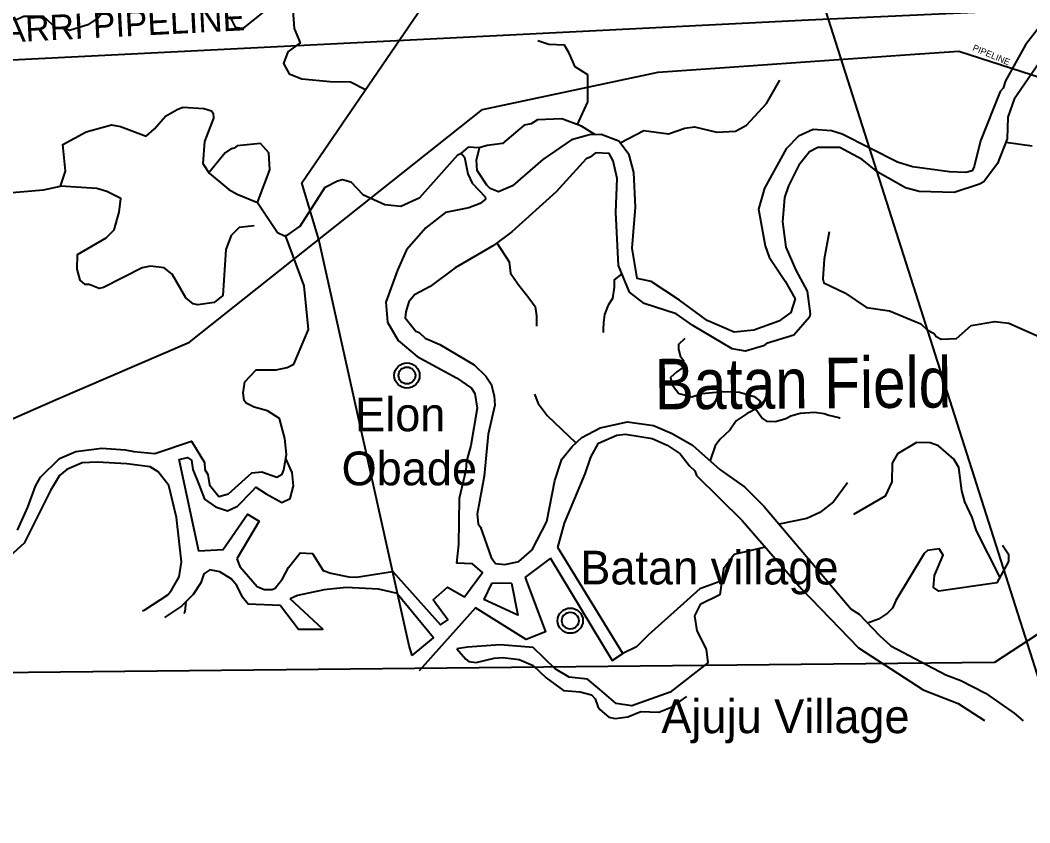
# Model space of a CAD drawing. Header units: metres. Extents: x 321186 to 621985, y 106829 to 204599.
# Drawn here: x 343347 to 349327, y 168257 to 173012 of the extents above; entities that cross this region are included whole.
import ezdxf
from ezdxf.enums import TextEntityAlignment as Align

# ---------------------------------------------------------------- set-up
doc = ezdxf.new("R2010")
doc.units = ezdxf.units.M
doc.header["$MEASUREMENT"] = 0
doc.layers.get('0').update_dxf_attribs({"linetype": 'CONTINUOUS'})
for name, color, linetype in [('11', 7, 'CONTINUOUS'), ('18', 7, 'CONTINUOUS'), ('62', 7, 'CONTINUOUS'), ('8', 7, 'CONTINUOUS'), ('RIG-LOC', 7, 'CONTINUOUS')]:
    doc.layers.add(name, color=color, linetype=linetype)
doc.styles.get("Standard").update_dxf_attribs({"font": 'txt', "height": 0.2})

# ---------------------------------------------------------------- blocks, each defined once
blk = doc.blocks.new('TOWN')
at = {"layer": '11', "color": 7, "linetype": 'Continuous'}
for radius in [75, 50]:
    blk.add_circle((0, 0), radius, dxfattribs=at)

msp = doc.modelspace()

# ---------------------------------------------------------------- linework, layer by layer
at = {"layer": '18', "color": 143, "linetype": 'Continuous'}
for p, q in [((346337.7, 169709.6), (346488.7, 169823)), ((346337.7, 169709.6), (346488.7, 169823)), ((346138.1, 169675.2), (346093.8, 169579.8)), ((346138.1, 169675.2), (346093.8, 169579.8)), ((346256.2, 169676), (346138.1, 169675.2)), ((346256.2, 169676), (346138.1, 169675.2)), ((346043.7, 169530.1), (345710.6, 169156.1)), ((346043.7, 169530.1), (345710.6, 169156.1))]:
    msp.add_line(p, q, dxfattribs=at)
for points in [[(343872.6, 173162.1), (343840.3, 173061.1), (343808.2, 173026.3), (343748.2, 172984.5), (343639.6, 172950.1), (343616, 172961.8), (343560.9, 172962.8), (343484.8, 173033.9), (343367.7, 173033.8), (343315.6, 173009.3)], [(343872.6, 173162.1), (343840.3, 173061.1), (343808.2, 173026.3), (343748.2, 172984.5), (343639.6, 172950.1), (343616, 172961.8), (343560.9, 172962.8), (343484.8, 173033.9), (343367.7, 173033.8), (343315.6, 173009.3)], [(344588.2, 173033.9), (344619.5, 172970.2), (344661.1, 172964.2), (344678.1, 172969.5), (344869.9, 173124.7)], [(344588.2, 173033.9), (344619.5, 172970.2), (344661.1, 172964.2), (344678.1, 172969.5), (344869.9, 173124.7)], [(344959.8, 173097.9), (344969.6, 172961.8), (345005.9, 172877.4), (344931.3, 172824.7), (344907.1, 172754.9), (344939.3, 172694.6), (345014.7, 172663.4), (345182.9, 172648.2), (345303.4, 172646.1), (345392.7, 172601.7)], [(344959.8, 173097.9), (344969.6, 172961.8), (345005.9, 172877.4), (344931.3, 172824.7), (344907.1, 172754.9), (344939.3, 172694.6), (345014.7, 172663.4), (345182.9, 172648.2), (345303.4, 172646.1), (345392.7, 172601.7)], [(349412.2, 173008), (349302, 172865.2), (349182.8, 172652.6), (349168.9, 172609.6), (349151.2, 172588.7), (349036.2, 172296.8), (348998.3, 172143.8), (348985.2, 172119.7), (348948.4, 172109.5), (348851.1, 172112.4), (348632.4, 172143.6), (348542.9, 172169.6), (348216.3, 172335.7), (348153.2, 172356.2), (348044.8, 172364.8), (347956.3, 172325.3), (347883.9, 172250), (347756.3, 172015.5), (347720.5, 171892), (347759.8, 171674), (347783.8, 171608.1), (347879, 171466.3), (347937.5, 171360.6), (347912.5, 171280.2), (347840, 171228.7), (347692.3, 171175.8), (347577.1, 171162.6), (347415.9, 171231.6), (347251.6, 171352.9), (347084, 171464.1), (347002.5, 171481.3), (346972.5, 171660), (346991.4, 171903.8), (346982.1, 172108.4), (346954.2, 172214.7), (346892.5, 172294.3), (346787.9, 172334.7), (346719.7, 172332.3), (346613.5, 172302.6), (346442.9, 172185.7), (346262.5, 172030.4), (346180.4, 171994.5), (346131.5, 172014.4), (346111.1, 172033.6), (346054.6, 172121.1), (346050.7, 172184.6), (346067.2, 172252.8)], [(349412.2, 173008), (349302, 172865.2), (349182.8, 172652.6), (349168.9, 172609.6), (349151.2, 172588.7), (349036.2, 172296.8), (348998.3, 172143.8), (348985.2, 172119.7), (348948.4, 172109.5), (348851.1, 172112.4), (348632.4, 172143.6), (348542.9, 172169.6), (348216.3, 172335.7), (348153.2, 172356.2), (348044.8, 172364.8), (347956.3, 172325.3), (347883.9, 172250), (347756.3, 172015.5), (347720.5, 171892), (347759.8, 171674), (347783.8, 171608.1), (347879, 171466.3), (347937.5, 171360.6), (347912.5, 171280.2), (347840, 171228.7), (347692.3, 171175.8), (347577.1, 171162.6), (347415.9, 171231.6), (347251.6, 171352.9), (347084, 171464.1), (347002.5, 171481.3), (346972.5, 171660), (346991.4, 171903.8), (346982.1, 172108.4), (346954.2, 172214.7), (346892.5, 172294.3), (346787.9, 172334.7), (346719.7, 172332.3), (346613.5, 172302.6), (346442.9, 172185.7), (346262.5, 172030.4), (346180.4, 171994.5), (346131.5, 172014.4), (346111.1, 172033.6), (346054.6, 172121.1), (346050.7, 172184.6), (346067.2, 172252.8)], [(346648.4, 172393), (346710, 172527.8), (346709.3, 172631.9), (346708.9, 172688), (346633.7, 172735.5), (346597.9, 172815.4), (346571.1, 172863.3), (346478.5, 172866.6), (346412.2, 172890.2)], [(346648.4, 172393), (346710, 172527.8), (346709.3, 172631.9), (346708.9, 172688), (346633.7, 172735.5), (346597.9, 172815.4), (346571.1, 172863.3), (346478.5, 172866.6), (346412.2, 172890.2)], [(349422.5, 172817.1), (349234.7, 172544.4), (349198.1, 172436.9), (349192.6, 172308), (349136.2, 172162.6), (349054.3, 172054.7), (349029.7, 172039.2), (348878.9, 171990.1), (348671.7, 171997.5), (348590.1, 172017.7), (348427.4, 172111.3), (348334.6, 172185.4), (348201.9, 172257.2), (348071.1, 172258.1), (348022.6, 172231.3), (347959.3, 172153.5), (347898, 172029.7), (347874, 171961.9), (347862.9, 171816.2), (347883.1, 171667.3), (347941.2, 171531.4), (348009.2, 171405.5), (348027.1, 171271.4), (348027.1, 171271.4), (348022.4, 171252), (347929.5, 171146.4), (347767.7, 171096), (347749.2, 171082.8), (347644, 171051), (347564.7, 171064.4), (347331.2, 171202), (347232.3, 171272.7), (347043, 171333.6), (346955.2, 171400.9), (346890.5, 171557.5), (346875.8, 171872.9), (346882.4, 172073.1), (346859.9, 172178.8), (346834.9, 172221.1), (346754.3, 172226.6), (346723.5, 172199.6), (346698.7, 172189.4), (346522.2, 171994.8), (346259.8, 171758.3), (346149.6, 171677), (345923.4, 171544.8), (345775, 171433.4), (345683.3, 171384.2), (345649.6, 171343.5), (345630.2, 171284.5), (345627, 171248.6), (345691, 171169.4), (345710.8, 171162.2), (345745.8, 171128.1), (345831.8, 171090.2), (346035.4, 170969.6), (346105.8, 170903.3), (346135.9, 170856), (346154.7, 170785.8), (346158.7, 170729.9), (346119.5, 170558.6), (346095.7, 170309.8), (346054.2, 170085.5), (346059.7, 170026.9), (346074, 170009), (346135.8, 169828), (346162.1, 169793.1), (346217.8, 169787.3), (346301.3, 169805.5), (346378.6, 169873.5), (346466.1, 170041.2), (346513.8, 170285.5), (346556.2, 170410), (346616.2, 170486.9), (346673.4, 170540.2), (346782.8, 170596.3), (346943.4, 170632.6), (347097.3, 170610.3), (347208.4, 170562.9), (347329.7, 170494.6), (347491.4, 170349.8), (347640.1, 170245.7), (347751.8, 170132.8), (348269.9, 169522.6), (348315.7, 169492.4), (348436.9, 169365.3), (348504.6, 169306), (348830, 169132.5), (348918.8, 169099.2), (349065.6, 169024.9), (349235.2, 168905.9), (349288.5, 168860.2)], [(349422.5, 172817.1), (349234.7, 172544.4), (349198.1, 172436.9), (349192.6, 172308), (349136.2, 172162.6), (349054.3, 172054.7), (349029.7, 172039.2), (348878.9, 171990.1), (348671.7, 171997.5), (348590.1, 172017.7), (348427.4, 172111.3), (348334.6, 172185.4), (348201.9, 172257.2), (348071.1, 172258.1), (348022.6, 172231.3), (347959.3, 172153.5), (347898, 172029.7), (347874, 171961.9), (347862.9, 171816.2), (347883.1, 171667.3), (347941.2, 171531.4), (348009.2, 171405.5), (348027.1, 171271.4), (348027.1, 171271.4), (348022.4, 171252), (347929.5, 171146.4), (347767.7, 171096), (347749.2, 171082.8), (347644, 171051), (347564.7, 171064.4), (347331.2, 171202), (347232.3, 171272.7), (347043, 171333.6), (346955.2, 171400.9), (346890.5, 171557.5), (346875.8, 171872.9), (346882.4, 172073.1), (346859.9, 172178.8), (346834.9, 172221.1), (346754.3, 172226.6), (346723.5, 172199.6), (346698.7, 172189.4), (346522.2, 171994.8), (346259.8, 171758.3), (346149.6, 171677), (345923.4, 171544.8), (345775, 171433.4), (345683.3, 171384.2), (345649.6, 171343.5), (345630.2, 171284.5), (345627, 171248.6), (345691, 171169.4), (345710.8, 171162.2), (345745.8, 171128.1), (345831.8, 171090.2), (346035.4, 170969.6), (346105.8, 170903.3), (346135.9, 170856), (346154.7, 170785.8), (346158.7, 170729.9), (346119.5, 170558.6), (346095.7, 170309.8), (346054.2, 170085.5), (346059.7, 170026.9), (346074, 170009), (346135.8, 169828), (346162.1, 169793.1), (346217.8, 169787.3), (346301.3, 169805.5), (346378.6, 169873.5), (346466.1, 170041.2), (346513.8, 170285.5), (346556.2, 170410), (346616.2, 170486.9), (346673.4, 170540.2), (346782.8, 170596.3), (346943.4, 170632.6), (347097.3, 170610.3), (347208.4, 170562.9), (347329.7, 170494.6), (347491.4, 170349.8), (347640.1, 170245.7), (347751.8, 170132.8), (348269.9, 169522.6), (348315.7, 169492.4), (348436.9, 169365.3), (348504.6, 169306), (348830, 169132.5), (348918.8, 169099.2), (349065.6, 169024.9), (349235.2, 168905.9), (349288.5, 168860.2)], [(346900.1, 172284.5), (347041.8, 172357.8), (347187.4, 172338.8), (347284.1, 172371.5), (347341.4, 172379.9), (347473.8, 172348.7), (347584, 172353.5), (347649.9, 172390), (347768, 172518.9), (347846.4, 172655.6)], [(346900.1, 172284.5), (347041.8, 172357.8), (347187.4, 172338.8), (347284.1, 172371.5), (347341.4, 172379.9), (347473.8, 172348.7), (347584, 172353.5), (347649.9, 172390), (347768, 172518.9), (347846.4, 172655.6)], [(343251.7, 171985.9), (343485.4, 172006), (343585.7, 172028.5), (343614.5, 172116.9), (343599.8, 172276.1), (343737.2, 172350.7), (343887, 172391.4), (343940, 172381.7), (344092.9, 172323.7), (344143, 172368.2), (344208, 172443.3), (344277.4, 172482.9), (344309.6, 172496.9), (344435, 172488.4), (344479.1, 172474.7), (344489.6, 172461.7), (344491, 172432), (344438.9, 172292.8), (344428.5, 172162.4), (344466, 172105), (344583.3, 172008.9), (344631.7, 171981.3), (344753, 171931.8), (344870, 171753.9), (344911.9, 171733.7), (344932.9, 171740.4), (345005.1, 171791.8), (345153.8, 172021.8), (345226.4, 172060.8), (345256, 172067.9), (345305, 172053.3), (345376.5, 171979.2), (345506.9, 171919.3), (345600.7, 171909.7), (345714.3, 171961.9), (345940, 172214.4), (345959.1, 172223.4), (345979.5, 172201), (345997.7, 172101.8), (346023.4, 172046.2), (346100.9, 171964.2), (346102.7, 171951.4), (346071.5, 171925.2), (346004.7, 171900.1), (345866.7, 171873.2), (345750.4, 171781.2), (345635.5, 171651.3), (345582.4, 171531.3), (345513.2, 171340.5), (345522.3, 171223.2), (345586.1, 171113.1), (345698.1, 171019.7), (345931.8, 170892), (346019.3, 170831.1), (346039.4, 170799), (346052.9, 170714), (346015.3, 170491.4), (345989.9, 170399.3), (345986.3, 170345.6), (345947, 170178.5), (345943.9, 169906.2), (345932.1, 169794.5)], [(343251.7, 171985.9), (343485.4, 172006), (343585.7, 172028.5), (343614.5, 172116.9), (343599.8, 172276.1), (343737.2, 172350.7), (343887, 172391.4), (343940, 172381.7), (344092.9, 172323.7), (344143, 172368.2), (344208, 172443.3), (344277.4, 172482.9), (344309.6, 172496.9), (344435, 172488.4), (344479.1, 172474.7), (344489.6, 172461.7), (344491, 172432), (344438.9, 172292.8), (344428.5, 172162.4), (344466, 172105), (344583.3, 172008.9), (344631.7, 171981.3), (344753, 171931.8), (344870, 171753.9), (344911.9, 171733.7), (344932.9, 171740.4), (345005.1, 171791.8), (345153.8, 172021.8), (345226.4, 172060.8), (345256, 172067.9), (345305, 172053.3), (345376.5, 171979.2), (345506.9, 171919.3), (345600.7, 171909.7), (345714.3, 171961.9), (345940, 172214.4), (345959.1, 172223.4), (345979.5, 172201), (345997.7, 172101.8), (346023.4, 172046.2), (346100.9, 171964.2), (346102.7, 171951.4), (346071.5, 171925.2), (346004.7, 171900.1), (345866.7, 171873.2), (345750.4, 171781.2), (345635.5, 171651.3), (345582.4, 171531.3), (345513.2, 171340.5), (345522.3, 171223.2), (345586.1, 171113.1), (345698.1, 171019.7), (345931.8, 170892), (346019.3, 170831.1), (346039.4, 170799), (346052.9, 170714), (346015.3, 170491.4), (345989.9, 170399.3), (345986.3, 170345.6), (345947, 170178.5), (345943.9, 169906.2), (345932.1, 169794.5)], [(346749.9, 172333.4), (346671.3, 172384.7), (346554.9, 172426.7), (346412, 172421.2), (346373.1, 172398), (346332, 172388.9), (346202.9, 172280.9), (346112.8, 172268.7), (346066.3, 172254.5), (346000.9, 172258.8), (345959.6, 172222.8)], [(346749.9, 172333.4), (346671.3, 172384.7), (346554.9, 172426.7), (346412, 172421.2), (346373.1, 172398), (346332, 172388.9), (346202.9, 172280.9), (346112.8, 172268.7), (346066.3, 172254.5), (346000.9, 172258.8), (345959.6, 172222.8)], [(344753, 171931.8), (344825.8, 172126), (344818.7, 172224.9), (344770.4, 172281.6), (344631.5, 172267.8), (344615.2, 172253.6), (344591.6, 172247.4), (344561.4, 172226), (344464.2, 172107.7)], [(344753, 171931.8), (344825.8, 172126), (344818.7, 172224.9), (344770.4, 172281.6), (344631.5, 172267.8), (344615.2, 172253.6), (344591.6, 172247.4), (344561.4, 172226), (344464.2, 172107.7)], [(349185.4, 172289.6), (349341.6, 172267.4)], [(349185.4, 172289.6), (349341.6, 172267.4)], [(344732.7, 171792.4), (344644.4, 171782.9), (344596.9, 171736.4), (344565.3, 171652.1), (344546.8, 171380.4), (344496.6, 171340), (344398.3, 171325.7), (344370.6, 171331.8), (344328.9, 171366.9), (344246.4, 171507.6), (344199.5, 171543.5), (344117.7, 171554.6), (344068.6, 171544.1), (343841.1, 171428), (343814.6, 171422.5), (343756.1, 171446.4), (343732.4, 171444.8), (343702.2, 171471.1), (343683.9, 171535.8), (343686.2, 171624), (343855.8, 171722.2), (343904, 171768.9), (343932.8, 171873.6), (343943.2, 171954.7), (343859.3, 171996.2), (343800.1, 172014.7), (343585.7, 172028.5)], [(344732.7, 171792.4), (344644.4, 171782.9), (344596.9, 171736.4), (344565.3, 171652.1), (344546.8, 171380.4), (344496.6, 171340), (344398.3, 171325.7), (344370.6, 171331.8), (344328.9, 171366.9), (344246.4, 171507.6), (344199.5, 171543.5), (344117.7, 171554.6), (344068.6, 171544.1), (343841.1, 171428), (343814.6, 171422.5), (343756.1, 171446.4), (343732.4, 171444.8), (343702.2, 171471.1), (343683.9, 171535.8), (343686.2, 171624), (343855.8, 171722.2), (343904, 171768.9), (343932.8, 171873.6), (343943.2, 171954.7), (343859.3, 171996.2), (343800.1, 172014.7), (343585.7, 172028.5)], [(343330, 169991), (343392.1, 170127.3), (343436.9, 170250.3), (343466.3, 170304.8), (343580, 170415.1), (343676.6, 170456.6), (343830.6, 170475.4), (343969.2, 170467.2), (344019.7, 170455.4), (344144.6, 170445.1), (344362, 170517.6), (344437.9, 170391.5), (344441, 170349.1), (344459, 170319.6), (344467.9, 170258.3), (344523.4, 170188.9), (344581.7, 170205.6), (344719.5, 170330.5), (344779, 170336.6), (344866.2, 170303.4), (344898, 170321.9), (344909.3, 170348.5), (344924.8, 170438.7), (344913.9, 170533.5), (344882.3, 170652.7), (344811.2, 170696.9), (344732.5, 170718.3), (344685.2, 170742.8), (344674.5, 170758.8), (344667.6, 170803.8), (344677.1, 170869.4), (344744.3, 170939.5), (344862.6, 170940.6), (344928.3, 170954.7), (344966.8, 170974.1), (345054.2, 171179.4), (345029.4, 171438.5), (344918.6, 171735.9)], [(343330, 169991), (343392.1, 170127.3), (343436.9, 170250.3), (343466.3, 170304.8), (343580, 170415.1), (343676.6, 170456.6), (343830.6, 170475.4), (343969.2, 170467.2), (344019.7, 170455.4), (344144.6, 170445.1), (344362, 170517.6), (344437.9, 170391.5), (344441, 170349.1), (344459, 170319.6), (344467.9, 170258.3), (344523.4, 170188.9), (344581.7, 170205.6), (344719.5, 170330.5), (344779, 170336.6), (344866.2, 170303.4), (344898, 170321.9), (344909.3, 170348.5), (344924.8, 170438.7), (344913.9, 170533.5), (344882.3, 170652.7), (344811.2, 170696.9), (344732.5, 170718.3), (344685.2, 170742.8), (344674.5, 170758.8), (344667.6, 170803.8), (344677.1, 170869.4), (344744.3, 170939.5), (344862.6, 170940.6), (344928.3, 170954.7), (344966.8, 170974.1), (345054.2, 171179.4), (345029.4, 171438.5), (344918.6, 171735.9)], [(348139.8, 171758), (348110.2, 171596.4), (348101, 171478.7), (348108.2, 171455.9), (348232.4, 171396.6), (348359.5, 171308.6), (348497.1, 171289.4), (348682.2, 171212.2), (348719.1, 171176.7), (348761.4, 171155.6), (348773.6, 171138.4), (348802.8, 171121.7), (348892.4, 171125.4), (348980.6, 171203.2), (349120.1, 171226.3), (349202.2, 171216.8), (349377.9, 171139.8)], [(348139.8, 171758), (348110.2, 171596.4), (348101, 171478.7), (348108.2, 171455.9), (348232.4, 171396.6), (348359.5, 171308.6), (348497.1, 171289.4), (348682.2, 171212.2), (348719.1, 171176.7), (348761.4, 171155.6), (348773.6, 171138.4), (348802.8, 171121.7), (348892.4, 171125.4), (348980.6, 171203.2), (349120.1, 171226.3), (349202.2, 171216.8), (349377.9, 171139.8)], [(346170.9, 171692.7), (346242.5, 171579.8), (346251.4, 171513), (346294.3, 171449), (346359.8, 171367.2), (346396.9, 171316.1), (346405.8, 171259.6), (346406.1, 171218.4), (346406.2, 171197.9)], [(346170.9, 171692.7), (346242.5, 171579.8), (346251.4, 171513), (346294.3, 171449), (346359.8, 171367.2), (346396.9, 171316.1), (346405.8, 171259.6), (346406.1, 171218.4), (346406.2, 171197.9)], [(346910.4, 171509.3), (346865.1, 171473.5), (346865.4, 171429.8), (346854.6, 171362.9), (346829.4, 171324.1), (346807.1, 171267.4), (346801.8, 171221.1), (346799.3, 171180), (346799.4, 171162)], [(346910.4, 171509.3), (346865.1, 171473.5), (346865.4, 171429.8), (346854.6, 171362.9), (346829.4, 171324.1), (346807.1, 171267.4), (346801.8, 171221.1), (346799.3, 171180), (346799.4, 171162)], [(347283, 171126.7), (347246.5, 171090.4), (347246.7, 171064.7), (347255.4, 171023.7), (347275.4, 170995.5), (347270.1, 170951.8), (347236.3, 170928.4), (347199.8, 170894.7), (347208.5, 170851.1), (347248.5, 170800), (347324.9, 170779.9), (347384.2, 170800.9), (347511.3, 170812), (347607.4, 170807.5), (347695.2, 170782.4), (347732.2, 170751.8), (347709.9, 170710.5), (347653.5, 170681.9), (347588.8, 170637.7), (347549.6, 170583.5), (347490.6, 170526.5), (347462.6, 170490.3), (347433, 170402.1)], [(347283, 171126.7), (347246.5, 171090.4), (347246.7, 171064.7), (347255.4, 171023.7), (347275.4, 170995.5), (347270.1, 170951.8), (347236.3, 170928.4), (347199.8, 170894.7), (347208.5, 170851.1), (347248.5, 170800), (347324.9, 170779.9), (347384.2, 170800.9), (347511.3, 170812), (347607.4, 170807.5), (347695.2, 170782.4), (347732.2, 170751.8), (347709.9, 170710.5), (347653.5, 170681.9), (347588.8, 170637.7), (347549.6, 170583.5), (347490.6, 170526.5), (347462.6, 170490.3), (347433, 170402.1)], [(346394.1, 170795.4), (346415.3, 170740.1), (346467.8, 170668.7), (346639, 170508.2)], [(346394.1, 170795.4), (346415.3, 170740.1), (346467.8, 170668.7), (346639, 170508.2)], [(347705.1, 170708.1), (347744.2, 170651.6), (347766.9, 170636.4), (347820.6, 170634.1), (347882.7, 170652.6), (347910.9, 170668.2), (347967.3, 170684), (348052.1, 170689.7), (348108.6, 170682.4), (348137, 170672.3), (348196.4, 170657.2), (348204.9, 170654.7)], [(347705.1, 170708.1), (347744.2, 170651.6), (347766.9, 170636.4), (347820.6, 170634.1), (347882.7, 170652.6), (347910.9, 170668.2), (347967.3, 170684), (348052.1, 170689.7), (348108.6, 170682.4), (348137, 170672.3), (348196.4, 170657.2), (348204.9, 170654.7)], [(346531.8, 169888.4), (346570.4, 170031.9), (346693.4, 170324.7), (346726.4, 170423.1), (346772.3, 170505.3), (346880.7, 170552.9), (346933, 170559.4), (347091, 170534.3), (347179.9, 170493.1), (347256.3, 170442.5), (347311.7, 170371.3), (347343.8, 170342.3), (347353.8, 170314.1), (347623.9, 170046.9), (347974.6, 169642.6), (348311.8, 169293.8), (348695.2, 169043.9), (348903.1, 168962.8), (349059.7, 168862.3)], [(346531.8, 169888.4), (346570.4, 170031.9), (346693.4, 170324.7), (346726.4, 170423.1), (346772.3, 170505.3), (346880.7, 170552.9), (346933, 170559.4), (347091, 170534.3), (347179.9, 170493.1), (347256.3, 170442.5), (347311.7, 170371.3), (347343.8, 170342.3), (347353.8, 170314.1), (347623.9, 170046.9), (347974.6, 169642.6), (348311.8, 169293.8), (348695.2, 169043.9), (348903.1, 168962.8), (349059.7, 168862.3)], [(349150.4, 169714.5), (349012.6, 169987), (348985.6, 170065), (348941.6, 170157.3), (348924.1, 170222.8), (348906.2, 170361.2), (348877.2, 170410.8), (348786.6, 170490.7), (348738, 170508.6), (348656.4, 170510.2), (348542.7, 170442.3), (348512.9, 170386.4), (348509.3, 170276.9), (348470.8, 170191.9), (348283.3, 170083.4)], [(349150.4, 169714.5), (349012.6, 169987), (348985.6, 170065), (348941.6, 170157.3), (348924.1, 170222.8), (348906.2, 170361.2), (348877.2, 170410.8), (348786.6, 170490.7), (348738, 170508.6), (348656.4, 170510.2), (348542.7, 170442.3), (348512.9, 170386.4), (348509.3, 170276.9), (348470.8, 170191.9), (348283.3, 170083.4)], [(344071.6, 169511.9), (344084.7, 169518.3), (344220.9, 169607.4), (344243.9, 169633.9), (344287.8, 169713.2), (344301.6, 169803.2), (344272.9, 170065.3), (344227.7, 170254.5), (344164.6, 170336.8), (344117.5, 170365.8), (343979.4, 170383.2), (343803.7, 170393.8), (343713.2, 170388.3), (343622.7, 170350.3), (343580.6, 170313.4), (343526.7, 170225.2), (343370.5, 169912.5), (343285, 169835.5)], [(344071.6, 169511.9), (344084.7, 169518.3), (344220.9, 169607.4), (344243.9, 169633.9), (344287.8, 169713.2), (344301.6, 169803.2), (344272.9, 170065.3), (344227.7, 170254.5), (344164.6, 170336.8), (344117.5, 170365.8), (343979.4, 170383.2), (343803.7, 170393.8), (343713.2, 170388.3), (343622.7, 170350.3), (343580.6, 170313.4), (343526.7, 170225.2), (343370.5, 169912.5), (343285, 169835.5)], [(344288.6, 170408.4), (344336.9, 170420.3), (344362.4, 170404.2), (344370.4, 170348.8), (344406.7, 170256.6), (344437.7, 170173.6), (344504.2, 170127.8), (344575.6, 170105.1), (344633.9, 170133.3), (344722.3, 170224), (344742.5, 170245), (344803.8, 170206.1), (344895.7, 170153.5), (344946.5, 170177), (344966.3, 170253.4), (344958.1, 170332), (344920.9, 170415.6)], [(344288.6, 170408.4), (344336.9, 170420.3), (344362.4, 170404.2), (344370.4, 170348.8), (344406.7, 170256.6), (344437.7, 170173.6), (344504.2, 170127.8), (344575.6, 170105.1), (344633.9, 170133.3), (344722.3, 170224), (344742.5, 170245), (344803.8, 170206.1), (344895.7, 170153.5), (344946.5, 170177), (344966.3, 170253.4), (344958.1, 170332), (344920.9, 170415.6)], [(344546.6, 169873.8), (344404.2, 169865.9), (344288.6, 170408.4)], [(344546.6, 169873.8), (344404.2, 169865.9), (344288.6, 170408.4)], [(348247.9, 170270.8), (348165.5, 170158.7), (348083.9, 170095.5), (348006.7, 170058.8), (347843.4, 170025)], [(348247.9, 170270.8), (348165.5, 170158.7), (348083.9, 170095.5), (348006.7, 170058.8), (347843.4, 170025)], [(344546.6, 169873.8), (344692.7, 170085.1), (344761.7, 170044), (344630.9, 169821.2)], [(344546.6, 169873.8), (344692.7, 170085.1), (344761.7, 170044), (344630.9, 169821.2)], [(344630.9, 169821.2), (344648.5, 169775.4), (344751.5, 169656.2), (344791.9, 169638.3), (344840.1, 169638.5), (344857.1, 169646.8), (344901, 169701.3), (344935.2, 169768.6), (345004.6, 169855.9), (345078.5, 169852.6), (345142.2, 169751.2), (345186.2, 169734.9), (345293.1, 169713.7), (345339.6, 169712.4), (345552, 169745.3)], [(344630.9, 169821.2), (344648.5, 169775.4), (344751.5, 169656.2), (344791.9, 169638.3), (344840.1, 169638.5), (344857.1, 169646.8), (344901, 169701.3), (344935.2, 169768.6), (345004.6, 169855.9), (345078.5, 169852.6), (345142.2, 169751.2), (345186.2, 169734.9), (345293.1, 169713.7), (345339.6, 169712.4), (345552, 169745.3)], [(347759.8, 169890.3), (347576.5, 169846.4), (347513.8, 169762.1), (347490.6, 169607.4), (347374.3, 169549.2), (347340.7, 169482.8), (347355.9, 169394.6), (347410.1, 169284.6), (347420.4, 169205.2), (347198, 169031.5), (346970.1, 168950.5), (346877.6, 168963.1), (346779.8, 169046.3), (346706.5, 169107.6), (346599.5, 169120.2), (346516.5, 169168.2), (346384.5, 169295.3), (346189.9, 169311.7), (345995.6, 169297.1), (345932.5, 169287.9)], [(347759.8, 169890.3), (347576.5, 169846.4), (347513.8, 169762.1), (347490.6, 169607.4), (347374.3, 169549.2), (347340.7, 169482.8), (347355.9, 169394.6), (347410.1, 169284.6), (347420.4, 169205.2), (347198, 169031.5), (346970.1, 168950.5), (346877.6, 168963.1), (346779.8, 169046.3), (346706.5, 169107.6), (346599.5, 169120.2), (346516.5, 169168.2), (346384.5, 169295.3), (346189.9, 169311.7), (345995.6, 169297.1), (345932.5, 169287.9)], [(346486.8, 169826.2), (346854.3, 169217.7), (346917.6, 169259.4), (346531.8, 169888.4)], [(346486.8, 169826.2), (346854.3, 169217.7), (346917.6, 169259.4), (346531.8, 169888.4)], [(349166.1, 169901.9), (349201.6, 169847.3), (349201.7, 169803.7), (349132.3, 169677.3), (348788.6, 169628.6), (348757.3, 169650.1), (348761.9, 169721.2), (348813.7, 169842.8), (348790.6, 169880.2), (348722.2, 169870.1), (348701.4, 169851.4), (348533.4, 169574.3), (348514.3, 169528.2), (348484, 169497.8), (348431, 169463.7), (348366.2, 169439.4)], [(349166.1, 169901.9), (349201.6, 169847.3), (349201.7, 169803.7), (349132.3, 169677.3), (348788.6, 169628.6), (348757.3, 169650.1), (348761.9, 169721.2), (348813.7, 169842.8), (348790.6, 169880.2), (348722.2, 169870.1), (348701.4, 169851.4), (348533.4, 169574.3), (348514.3, 169528.2), (348484, 169497.8), (348431, 169463.7), (348366.2, 169439.4)], [(345551.4, 169748), (345837.3, 169428.6), (345879.3, 169458.9), (345807, 169558.5), (345794, 169578.4), (345878, 169652.3), (345979.3, 169596.3), (346084.8, 169738.8), (346025.7, 169791.8), (345932.1, 169794.5)], [(345551.4, 169748), (345837.3, 169428.6), (345879.3, 169458.9), (345807, 169558.5), (345794, 169578.4), (345878, 169652.3), (345979.3, 169596.3), (346084.8, 169738.8), (346025.7, 169791.8), (345932.1, 169794.5)], [(344888.4, 169544.2), (344696.5, 169552.2), (344664.5, 169593.3), (344630.8, 169662.9), (344597.4, 169702.2), (344528.4, 169744.3), (344470.3, 169755.3), (344435.5, 169732), (344417.4, 169678.9), (344370.7, 169609.9), (344301.4, 169539.8), (344200.7, 169473.6)], [(344888.4, 169544.2), (344696.5, 169552.2), (344664.5, 169593.3), (344630.8, 169662.9), (344597.4, 169702.2), (344528.4, 169744.3), (344470.3, 169755.3), (344435.5, 169732), (344417.4, 169678.9), (344370.7, 169609.9), (344301.4, 169539.8), (344200.7, 169473.6)], [(346337.7, 169709.6), (346458, 169388.4), (346344.7, 169342.3), (346043.7, 169530.1)], [(346337.7, 169709.6), (346458, 169388.4), (346344.7, 169342.3), (346043.7, 169530.1)], [(346256.2, 169676), (346293.8, 169486.4), (346093.3, 169580)], [(346256.2, 169676), (346293.8, 169486.4), (346093.3, 169580)], [(347502.9, 169689.4), (347373.7, 169641.9), (347219.1, 169504), (347069.3, 169370.6), (346996.9, 169299.4), (346917.6, 169259.4)], [(347502.9, 169689.4), (347373.7, 169641.9), (347219.1, 169504), (347069.3, 169370.6), (346996.9, 169299.4), (346917.6, 169259.4)], [(345581, 169614.6), (345468.8, 169641), (345278.2, 169650.2), (345146.8, 169637.6), (344989.6, 169603.4), (344945.4, 169582.9)], [(345581, 169614.6), (345468.8, 169641), (345278.2, 169650.2), (345146.8, 169637.6), (344989.6, 169603.4), (344945.4, 169582.9)], [(345669.4, 169247.7), (345795.6, 169351.6), (345581.7, 169611.7)], [(345669.4, 169247.7), (345795.6, 169351.6), (345581.7, 169611.7)], [(344327.4, 169566.1), (344321.4, 169508.5), (344316.6, 169497.1)], [(344327.4, 169566.1), (344321.4, 169508.5), (344316.6, 169497.1)], [(344888.4, 169544.2), (344994.9, 169402.9), (345139.9, 169403.8), (344945.4, 169582.9)], [(344888.4, 169544.2), (344994.9, 169402.9), (345139.9, 169403.8), (344945.4, 169582.9)], [(345932.5, 169287.9), (345986.3, 169226.4), (346004.1, 169212.5), (346048.3, 169206.1), (346153.7, 169231.6), (346205, 169236.7), (346302.3, 169224.1), (346385.2, 169189.4), (346463.4, 169114.8), (346566, 169040.5), (346663.3, 169032.3), (346731.4, 169015.1), (346753, 168990.5), (346768.8, 168946.5), (346780.6, 168927.1), (346834.4, 168883.3), (346871.4, 168875.3), (346946.2, 168884.1), (347023.8, 168915.5), (347130.7, 168911.8), (347208.3, 168943.2), (347295.3, 169005.6)], [(345932.5, 169287.9), (345986.3, 169226.4), (346004.1, 169212.5), (346048.3, 169206.1), (346153.7, 169231.6), (346205, 169236.7), (346302.3, 169224.1), (346385.2, 169189.4), (346463.4, 169114.8), (346566, 169040.5), (346663.3, 169032.3), (346731.4, 169015.1), (346753, 168990.5), (346768.8, 168946.5), (346780.6, 168927.1), (346834.4, 168883.3), (346871.4, 168875.3), (346946.2, 168884.1), (347023.8, 168915.5), (347130.7, 168911.8), (347208.3, 168943.2), (347295.3, 169005.6)]]:
    msp.add_lwpolyline(points, dxfattribs=at)
at = {"layer": '8', "color": 1, "linetype": 'Continuous'}
for points in [[(345669.4, 169247.7), (345650, 169304.1), (345115.4, 171711.7), (345014.6, 172048.7), (346547.6, 174290.9), (346491.4, 174543.4), (347117.3, 176763.3), (347217.8, 177104.6), (347171.4, 177698), (347638.4, 180158.8), (347379.6, 180855.2), (346962.5, 181720.7), (346534.4, 182410.5), (346481, 183135.9), (346273.7, 183467.2)], [(345669.4, 169247.7), (345650, 169304.1), (345115.4, 171711.7), (345014.6, 172048.7), (346547.6, 174290.9), (346491.4, 174543.4), (347117.3, 176763.3), (347217.8, 177104.6), (347171.4, 177698), (347638.4, 180158.8), (347379.6, 180855.2), (346962.5, 181720.7), (346534.4, 182410.5), (346481, 183135.9), (346273.7, 183467.2)], [(353138.3, 172811.5), (351087, 172603.1), (349344.6, 173072.4), (348016.8, 173012.2), (343337.4, 172775.8), (341513.9, 172677.5)], [(341536, 169825.6), (341950.5, 170054.8), (343555.4, 170761.5), (344350.5, 171104.4), (346085.9, 172482.3), (347125.6, 172704.2), (348588.3, 172806.3), (348907.3, 172828.9), (349776, 172548.2), (350254.3, 172551.4), (352694.1, 172997.8), (353454, 172992.7)], [(341536, 169825.6), (341950.5, 170054.8), (343555.4, 170761.5), (344350.5, 171104.4), (346085.9, 172482.3), (347125.6, 172704.2), (348588.3, 172806.3), (348907.3, 172828.9), (349776, 172548.2), (350254.3, 172551.4), (352694.1, 172997.8), (353454, 172992.7)]]:
    msp.add_lwpolyline(points, dxfattribs=at)
at = {"layer": '8', "color": 3, "linetype": 'Continuous'}
msp.add_lwpolyline([(353138.3, 172811.5), (353138.3, 172811.5), (351087, 172603.1), (349344.6, 173072.4), (348016.8, 173012.2), (343337.4, 172775.8), (341513.9, 172677.5)], dxfattribs=at)
at = {"layer": 'RIG-LOC', "color": 3}
msp.add_line((346191.8, 179117.7), (349649.3, 168256.6), dxfattribs=at)
at = {"layer": 'RIG-LOC', "color": 2}
for p, q in [((351931.6, 171051.1), (349117.9, 169206.2)), ((349117.9, 169206.2), (334064, 169048.8))]:
    msp.add_line(p, q, dxfattribs=at)

# ---------------------------------------------------------------- block references
at = {"layer": '11', "color": 7, "linetype": 'Continuous'}
for p in [(345637.9, 170906.6), (345637.9, 170906.6), (346605.5, 169454.1), (346605.5, 169454.1)]:
    msp.add_blockref('TOWN', p, dxfattribs=at)

# ---------------------------------------------------------------- texts
at = {"insert": (348999.2, 172869.2), "char_height": 37.325, "width": 5525.486, "attachment_point": 1, "rotation": 336.99424}
msp.add_mtext('{\\fArial|b0|i0|c0|p34;PIPELINE}', dxfattribs=at)
at = {"layer": '11', "color": 7, "linetype": 'Continuous'}
for s, height, p in [('Elon', 199.81, (345330.8, 170676.3)), ('Elon', 199.81, (345330.8, 170676.3)), ('Obade', 199.81, (345250.8, 170356)), ('Obade', 199.81, (345250.8, 170356)), ('Batan village', 199.805, (346664.5, 169768.6)), ('Batan village', 199.805, (346664.5, 169768.6)), ('Ajuju Village', 199.805, (347144.7, 168887.6)), ('Ajuju Village', 199.805, (347144.7, 168887.6))]:
    msp.add_text(s, height=height, dxfattribs=at).set_placement(p, align=Align.MIDDLE_LEFT)
at = {"layer": '62', "color": 7, "linetype": 'Continuous', "width": 0.866667}
msp.add_text('Batan Field', height=299.655, rotation=0.38676, dxfattribs=at).set_placement((347983.5, 170867), align=Align.MIDDLE)
msp.add_text('Batan Field', height=299.655, rotation=0.38676, dxfattribs=at).set_placement((347983.5, 170867), align=Align.MIDDLE)
at = {"layer": '8', "color": 1, "linetype": 'Continuous'}
msp.add_text('24" ESCRAVOS-WARRI PIPELINE', height=149.878, rotation=2.95503, dxfattribs=at).set_placement((343102.2, 172945.7), align=Align.MIDDLE)
msp.add_text('24" ESCRAVOS-WARRI PIPELINE', height=149.878, rotation=2.95503, dxfattribs=at).set_placement((343102.2, 172945.7), align=Align.MIDDLE)

doc.saveas('drawing.dxf')
